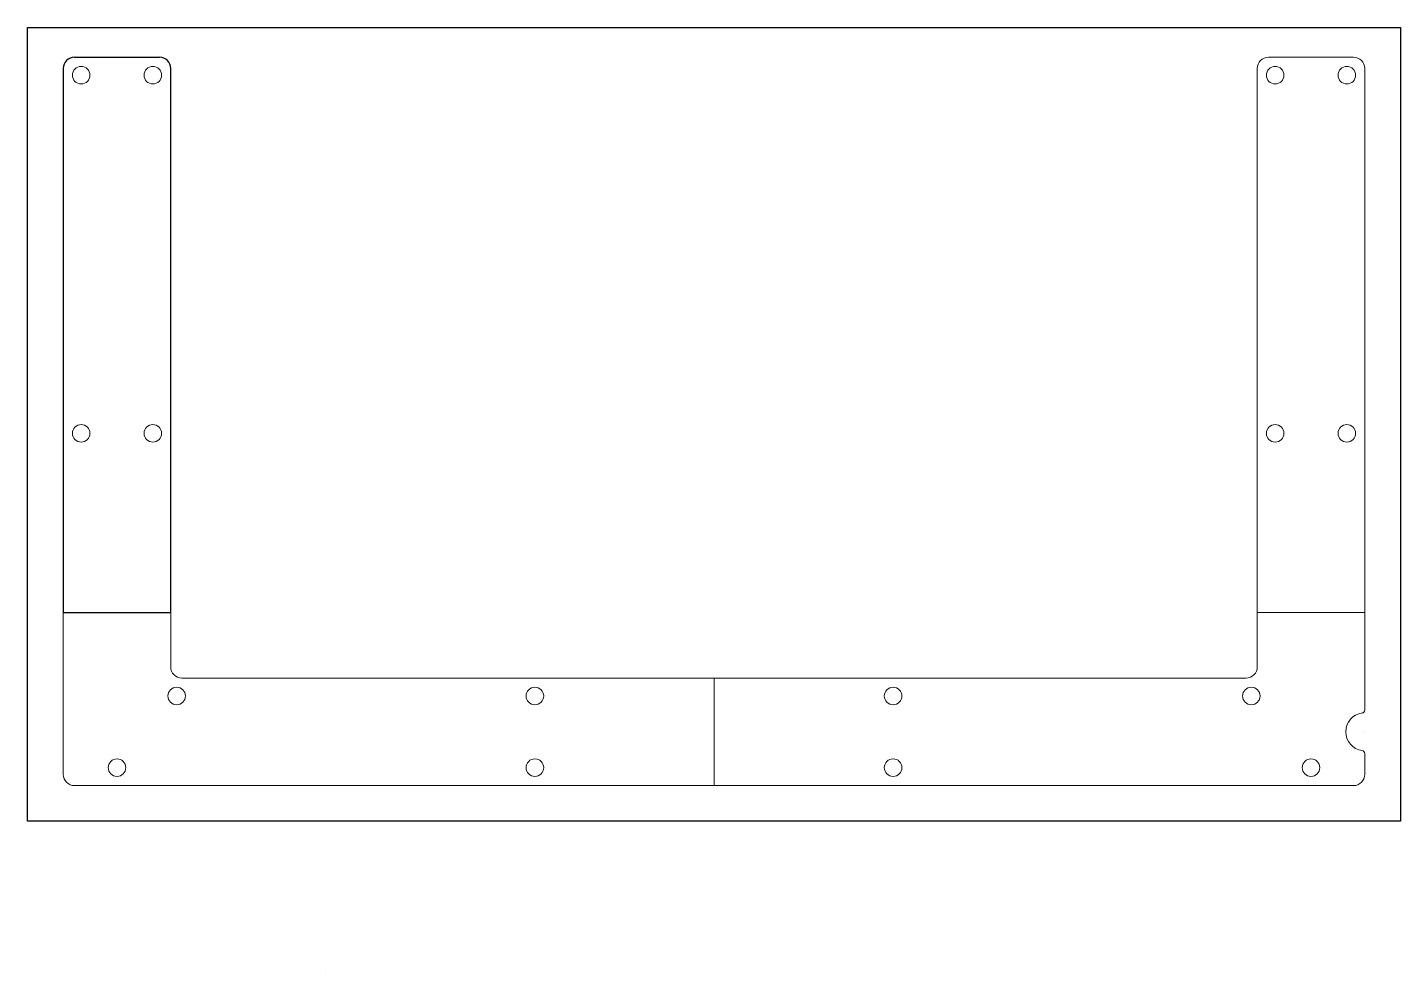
# Model space of a CAD drawing. Header units: millimetres. Extents: x -11.5 to 11.5, y -12 to 3.8.
import ezdxf

# ---------------------------------------------------------------- set-up
doc = ezdxf.new("R2010")
doc.units = ezdxf.units.MM
doc.layers.add('bndry0', color=3, linetype='CONTINUOUS')
doc.layers.add('boundingBox', color=9, linetype='CONTINUOUS')
for name, color, linetype, lineweight in [('bndry1', 4, 'CONTINUOUS', 0), ('bndry2', 5, 'CONTINUOUS', 0), ('bndry3', 6, 'CONTINUOUS', 0), ('drill', 2, 'CONTINUOUS', 0)]:
    doc.layers.add(name, color=color, linetype=linetype, lineweight=lineweight)

msp = doc.modelspace()

# ---------------------------------------------------------------- linework, layer by layer
at = {"layer": 'bndry0'}
for p, q in [((-10.713, 3.3), (-9.287, 3.3)), ((-10.9, 3.112), (-10.9, -6)), ((-9.1, -6), (-9.1, 3.112)), ((-10.9, -6), (-9.1, -6))]:
    msp.add_line(p, q, dxfattribs=at)
for centre, start, end in [((-10.713, 3.112), 90, 180), ((-9.287, 3.112), 0, 90)]:
    msp.add_arc(centre, 0.188, start, end, dxfattribs=at)
at = {"layer": 'bndry1'}
for p, q in [((-10.9, -6), (-10.9, -8.713)), ((-10.9, -6), (-9.1, -6)), ((-9.1, -6.912), (-9.1, -6)), ((0, -7.1), (-8.912, -7.1)), ((0, -7.1), (0, -8.9)), ((-10.713, -8.9), (0, -8.9))]:
    msp.add_line(p, q, dxfattribs=at)
for centre in [(-8.912, -6.912), (-10.713, -8.713)]:
    msp.add_arc(centre, 0.188, 180, 270, dxfattribs=at)
at = {"layer": 'bndry2'}
for p, q in [((9.1, -6), (10.9, -6)), ((9.1, -6), (9.1, -6.912)), ((10.9, -6), (10.9, -7.636)), ((8.912, -7.1), (0, -7.1)), ((0, -7.1), (0, -8.9)), ((10.9, -8), (10.9, -8)), ((10.9, -8.364), (10.9, -8.713)), ((0, -8.9), (10.3, -8.9)), ((10.713, -8.9), (10.3, -8.9))]:
    msp.add_line(p, q, dxfattribs=at)
for centre, radius, start, end in [((8.912, -6.912), 0.188, 270, 360), ((10.85, -7.636), 0.05, 277.8196, 0), ((10.85, -8.364), 0.05, 0, 82.1804), ((10.713, -8.713), 0.188, 270, 0)]:
    msp.add_arc(centre, radius, start, end, dxfattribs=at)
at = {"layer": 'bndry2', "color": 5, "linetype": 'CONTINUOUS', "lineweight": 0}
msp.add_arc((10.9, -8), 0.318, 97.8196, 262.1804, dxfattribs=at)
at = {"layer": 'bndry3'}
for p, q in [((9.287, 3.3), (10.713, 3.3)), ((9.1, 3.112), (9.1, -6)), ((10.9, 3.112), (10.9, -6)), ((9.1, -6), (10.9, -6))]:
    msp.add_line(p, q, dxfattribs=at)
for centre, start, end in [((9.287, 3.112), 90, 180), ((10.713, 3.112), 0, 90)]:
    msp.add_arc(centre, 0.188, start, end, dxfattribs=at)
at = {"layer": 'boundingBox'}
for p, q in [((-11.5, 3.8), (11.5, 3.8)), ((-11.5, -9.5), (-11.5, 3.8)), ((11.5, 3.8), (11.5, -9.5)), ((11.5, -9.5), (-11.5, -9.5)), ((-6.5, -12), (-6.5, -12))]:
    msp.add_line(p, q, dxfattribs=at)
at = {"layer": 'drill'}
for centre in [(-10.6, 3), (-9.4, 3), (9.4, 3), (10.6, 3), (-10.6, -3), (-9.4, -3), (9.4, -3), (10.6, -3), (-9, -7.4), (-3, -7.4), (3, -7.4), (9, -7.4), (-10, -8.6), (-3, -8.6), (3, -8.6), (10, -8.6)]:
    msp.add_circle(centre, 0.147, dxfattribs=at)

doc.saveas('drawing.dxf')
